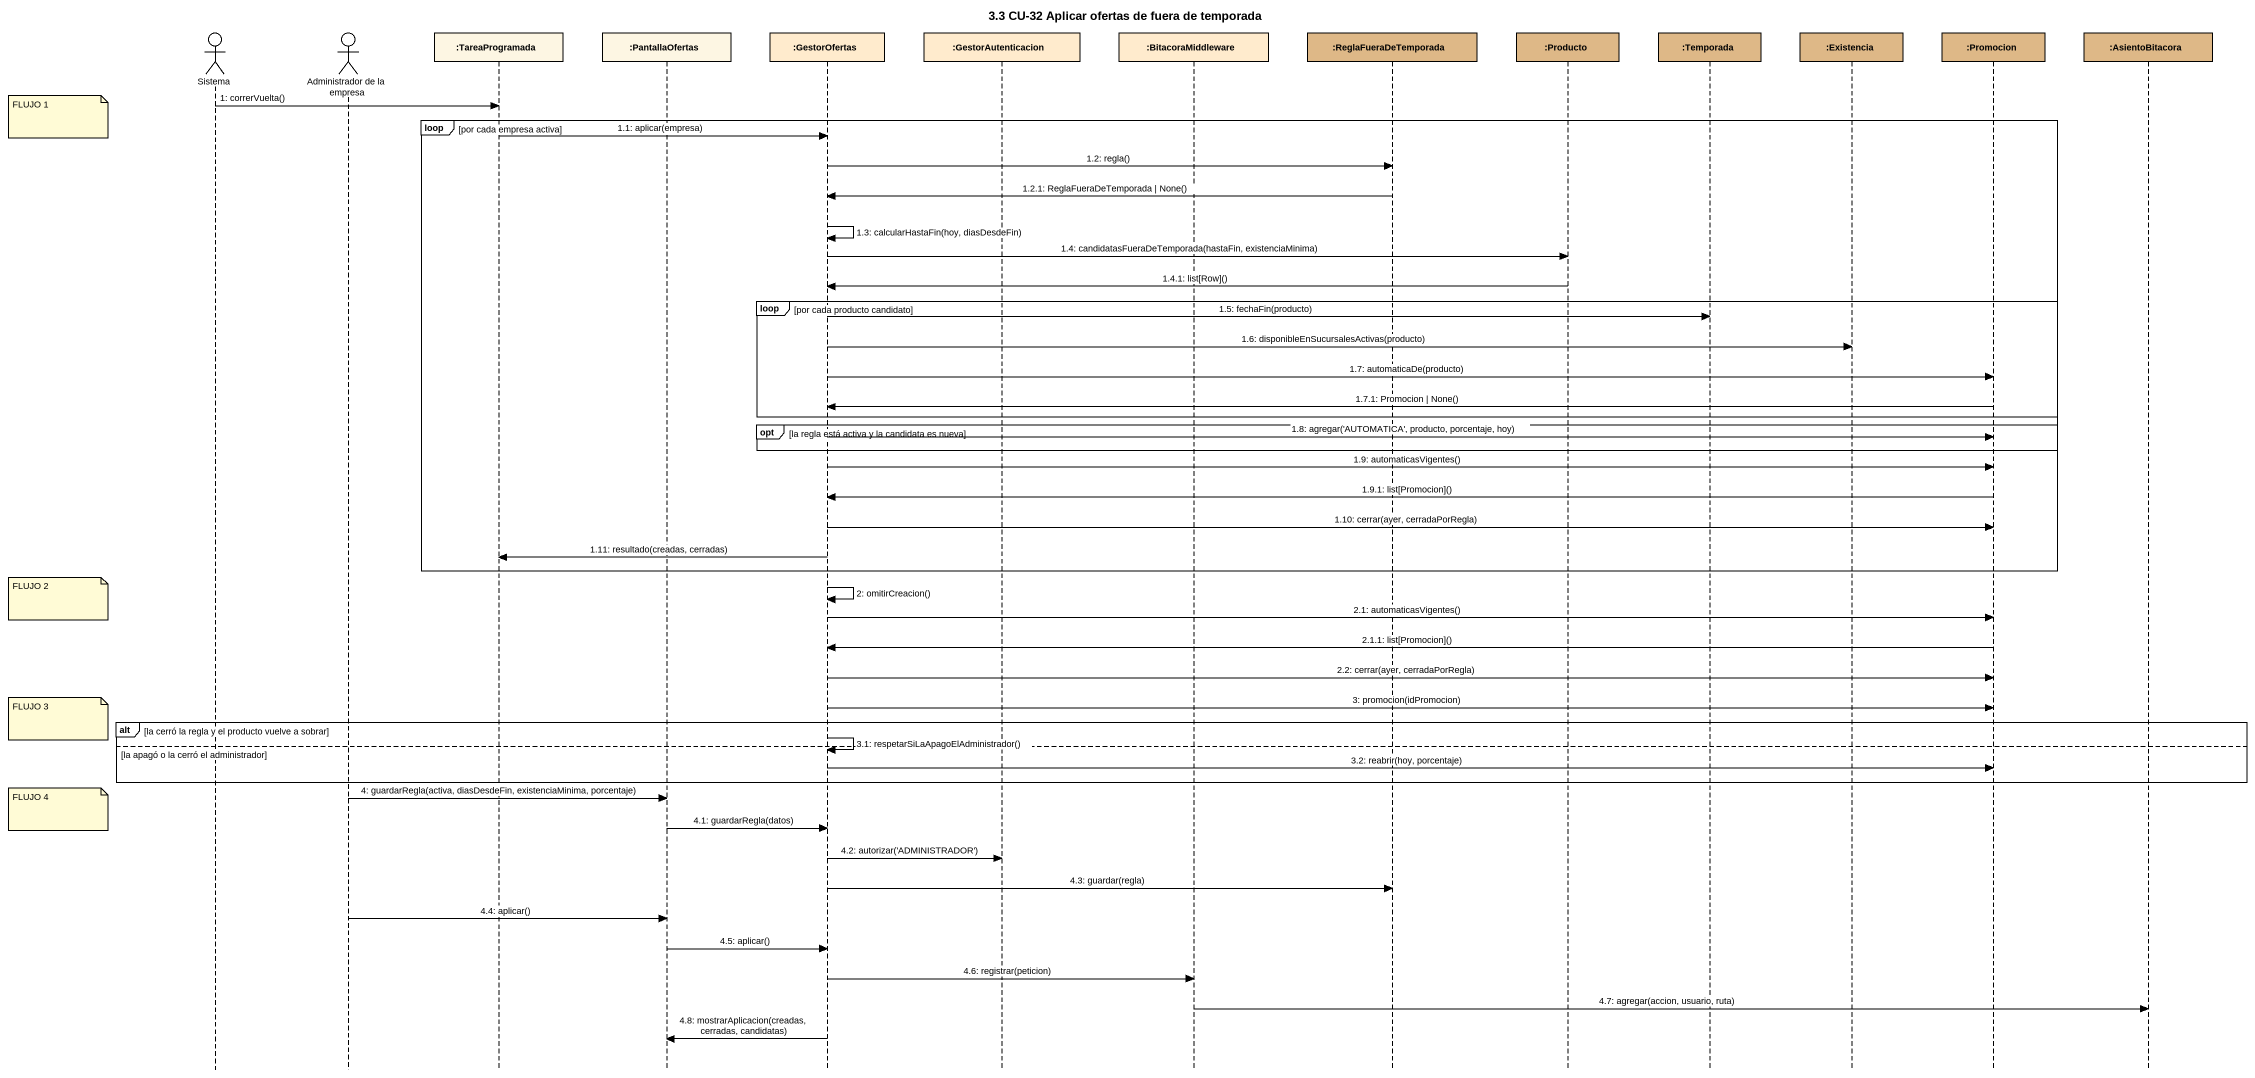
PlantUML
@startuml
title 3.3 CU-32 Aplicar ofertas de fuera de temporada
hide footbox
actor Sistema
actor "Administrador de la empresa" as Administrador_de_la_empresa
participant ":TareaProgramada" as TareaProgramada
participant ":PantallaOfertas" as PantallaOfertas
participant ":GestorOfertas" as GestorOfertas #FFEBCD
participant ":GestorAutenticacion" as GestorAutenticacion #FFEBCD
participant ":BitacoraMiddleware" as BitacoraMiddleware #FFEBCD
participant ":ReglaFueraDeTemporada" as ReglaFueraDeTemporada #DEB887
participant ":Producto" as Producto #DEB887
participant ":Temporada" as Temporada #DEB887
participant ":Existencia" as Existencia #DEB887
participant ":Promocion" as Promocion #DEB887
participant ":AsientoBitacora" as AsientoBitacora #DEB887

Sistema -> TareaProgramada : 1: correrVuelta()
note left of Sistema : FLUJO 1
loop por cada empresa activa
  TareaProgramada -> GestorOfertas : 1.1: aplicar(empresa)
  GestorOfertas -> ReglaFueraDeTemporada : 1.2: regla()
  ReglaFueraDeTemporada -> GestorOfertas : 1.2.1: ReglaFueraDeTemporada | None()
  GestorOfertas -> GestorOfertas : 1.3: calcularHastaFin(hoy, diasDesdeFin)
  GestorOfertas -> Producto : 1.4: candidatasFueraDeTemporada(hastaFin, existenciaMinima)
  Producto -> GestorOfertas : 1.4.1: list[Row]()
  loop por cada producto candidato
    GestorOfertas -> Temporada : 1.5: fechaFin(producto)
    GestorOfertas -> Existencia : 1.6: disponibleEnSucursalesActivas(producto)
    GestorOfertas -> Promocion : 1.7: automaticaDe(producto)
    Promocion -> GestorOfertas : 1.7.1: Promocion | None()
  end
  opt la regla está activa y la candidata es nueva
    GestorOfertas -> Promocion : 1.8: agregar('AUTOMATICA', producto, porcentaje, hoy)
  end
  GestorOfertas -> Promocion : 1.9: automaticasVigentes()
  Promocion -> GestorOfertas : 1.9.1: list[Promocion]()
  GestorOfertas -> Promocion : 1.10: cerrar(ayer, cerradaPorRegla)
  GestorOfertas -> TareaProgramada : 1.11: resultado(creadas, cerradas)
end
GestorOfertas -> GestorOfertas : 2: omitirCreacion()
note left of Sistema : FLUJO 2
GestorOfertas -> Promocion : 2.1: automaticasVigentes()
Promocion -> GestorOfertas : 2.1.1: list[Promocion]()
GestorOfertas -> Promocion : 2.2: cerrar(ayer, cerradaPorRegla)
GestorOfertas -> Promocion : 3: promocion(idPromocion)
note left of Sistema : FLUJO 3
alt la cerró la regla y el producto vuelve a sobrar
  GestorOfertas -> GestorOfertas : 3.1: respetarSiLaApagoElAdministrador()
else la apagó o la cerró el administrador
  GestorOfertas -> Promocion : 3.2: reabrir(hoy, porcentaje)
end
Administrador_de_la_empresa -> PantallaOfertas : 4: guardarRegla(activa, diasDesdeFin, existenciaMinima, porcentaje)
note left of Sistema : FLUJO 4
PantallaOfertas -> GestorOfertas : 4.1: guardarRegla(datos)
GestorOfertas -> GestorAutenticacion : 4.2: autorizar('ADMINISTRADOR')
GestorOfertas -> ReglaFueraDeTemporada : 4.3: guardar(regla)
Administrador_de_la_empresa -> PantallaOfertas : 4.4: aplicar()
PantallaOfertas -> GestorOfertas : 4.5: aplicar()
GestorOfertas -> BitacoraMiddleware : 4.6: registrar(peticion)
BitacoraMiddleware -> AsientoBitacora : 4.7: agregar(accion, usuario, ruta)
GestorOfertas -> PantallaOfertas : 4.8: mostrarAplicacion(creadas, cerradas, candidatas)
@enduml
